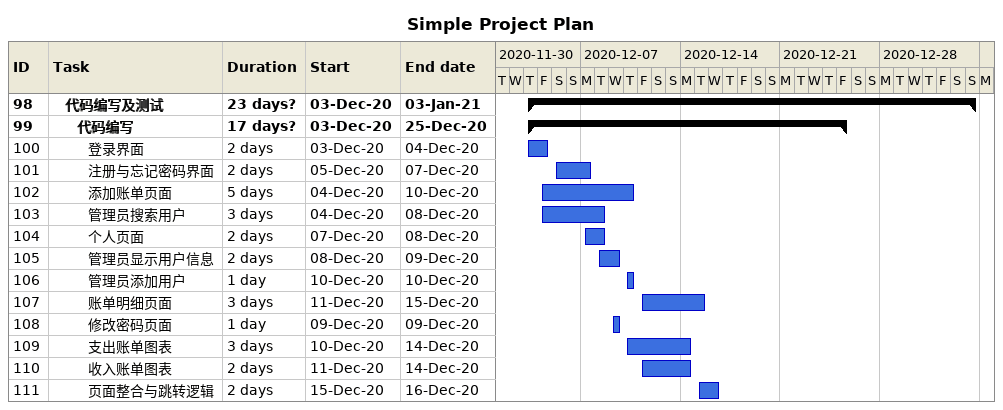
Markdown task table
Simple Project Plan

| ID | Level | Task | Duration | Start | Finish |
|---|---|---|---|---|---|
| 98 | 2 | **代码编写及测试** | 23d? | 2020-12-03 | 2021-01-03 |
| 99 | 3 | **代码编写** | 17d? | 2020-12-03 | 2020-12-25 |
| 100 | 4 | 登录界面 | 2d | 2020-12-03 | 2020-12-04 |
| 101 | 4 | 注册与忘记密码界面 | 2d | 2020-12-05 | 2020-12-07 |
| 102 | 4 | 添加账单页面 | 5d | 2020-12-04 | 2020-12-10 |
| 103 | 4 | 管理员搜索用户 | 3d | 2020-12-04 | 2020-12-08 |
| 104 | 4 | 个人页面 | 2d | 2020-12-07 | 2020-12-08 |
| 105 | 4 | 管理员显示用户信息 | 2d | 2020-12-08 | 2020-12-09 |
| 106 | 4 | 管理员添加用户 | 1d | 2020-12-10 | 2020-12-10 |
| 107 | 4 | 账单明细页面 | 3d | 2020-12-11 | 2020-12-15 |
| 108 | 4 | 修改密码页面 | 1d | 2020-12-09 | 2020-12-09 |
| 109 | 4 | 支出账单图表 | 3d | 2020-12-10 | 2020-12-14 |
| 110 | 4 | 收入账单图表 | 2d | 2020-12-11 | 2020-12-14 |
| 111 | 4 | 页面整合与跳转逻辑 | 2d | 2020-12-15 | 2020-12-16 |
